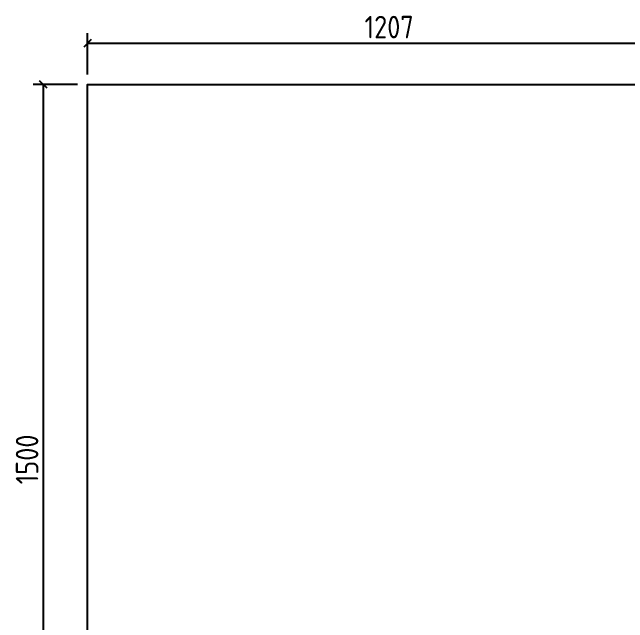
# Model space of a CAD drawing. Header units: inches. Extents: x 129892 to 140765, y 18172 to 24435.
# Drawn here: x 131870 to 133101, y 22948 to 24169 of the extents above; entities that cross this region are included whole.
import ezdxf

# ---------------------------------------------------------------- set-up
doc = ezdxf.new("R2010")
doc.units = ezdxf.units.IN
doc.header["$MEASUREMENT"] = 0
doc.header["$PDMODE"] = 66
doc.styles.add('EXCELSIOR', font='dim.shx', dxfattribs={"height": 45})
doc.dimstyles.new('EXCELSIOR', dxfattribs={"dimtxt": 50, "dimasz": 15, "dimexe": 20, "dimexo": 20, "dimgap": 10, "dimtad": 1, "dimdec": 0, "dimtxsty": 'EXCELSIOR', "dimblk": 'OBLIQUE', "dimcen": 2.5, "dimclrd": 1, "dimclre": 1, "dimclrt": 1, "dimadec": 0, "dimazin": 0, "dimtfac": 1, "dimtdec": 0, "dimtofl": 0, "dimtmove": 0, "dimatfit": 3, "dimfxl": 0, "dimlwd": 25, "dimarcsym": 0})

# ---------------------------------------------------------------- blocks, each defined once
blk = doc.blocks.new('_OBLIQUE')
at = {"color": 0, "linetype": 'ByBlock'}
blk.add_line((-0.5, -0.5), (0.5, 0.5), dxfattribs=at)
blk = doc.blocks.new('*D175')
at = {"color": 1, "lineweight": -2}
for p, q in [((132020.9, 24045), (132020.9, 24127.3)), ((133227.4, 24043), (133227.4, 24127.3))]:
    blk.add_line(p, q, dxfattribs=at)
at = {"color": 1, "lineweight": 25}
blk.add_line((132020.9, 24107.3), (133227.4, 24107.3), dxfattribs=at)
at = {"layer": 'Defpoints', "color": 0}
for p in [(133227.4, 24107.3), (132020.9, 24025), (133227.4, 24023)]:
    blk.add_point(p, dxfattribs=at)
at = {"color": 1, "lineweight": 25, "xscale": 15, "yscale": 15, "zscale": 15, "rotation": 180}
blk.add_blockref('_OBLIQUE', (132020.9, 24107.3), dxfattribs=at)
at = {"color": 1, "lineweight": 25, "xscale": 15, "yscale": 15, "zscale": 15}
blk.add_blockref('_OBLIQUE', (133227.4, 24107.3), dxfattribs=at)
at = {"color": 1, "insert": (132624.1, 24139.8), "char_height": 45, "attachment_point": 5, "style": 'EXCELSIOR'}
blk.add_mtext('1207', dxfattribs=at)
blk = doc.blocks.new('*D179')
at = {"color": 1, "lineweight": -2}
for p, q in [((132000.9, 24025), (131912.5, 24025)), ((132000.9, 22525), (131912.5, 22525))]:
    blk.add_line(p, q, dxfattribs=at)
at = {"color": 1, "lineweight": 25}
blk.add_line((131932.5, 24025), (131932.5, 22525), dxfattribs=at)
at = {"layer": 'Defpoints', "color": 0}
for p in [(132020.9, 24025), (131932.5, 22525), (132020.9, 22525)]:
    blk.add_point(p, dxfattribs=at)
at = {"color": 1, "lineweight": 25, "xscale": 15, "yscale": 15, "zscale": 15}
for p, rotation in [((131932.5, 24025), 90), ((131932.5, 22525), 270)]:
    blk.add_blockref('_OBLIQUE', p, dxfattribs=dict(at, rotation=rotation))
at = {"color": 1, "insert": (131900, 23275), "char_height": 45, "attachment_point": 5, "rotation": 90, "style": 'EXCELSIOR'}
blk.add_mtext('1500', dxfattribs=at)

msp = doc.modelspace()

# ---------------------------------------------------------------- linework, layer by layer
msp.add_lwpolyline([(132020.9, 21727.5), (132020.9, 24025), (135113.6, 24025)])

# ---------------------------------------------------------------- dimensions: what is measured, and where the dimension line sits
dim = msp.add_linear_dim(base=(133227.3896, 24107.3076), p1=(132020.8835, 24024.9888), p2=(133227.3896, 24022.9888), dimstyle='EXCELSIOR')
dim.commit()
dim.dimension.update_dxf_attribs({"geometry": '*D175', "text_midpoint": (132624.1365, 24139.8076)})
dim = msp.add_linear_dim(base=(131932.5, 22525), p1=(132020.9, 24025), p2=(132020.9, 22525), angle=90, dimstyle='EXCELSIOR')
dim.commit()
dim.dimension.update_dxf_attribs({"geometry": '*D179', "text_midpoint": (131900, 23275)})

doc.saveas('drawing.dxf')
